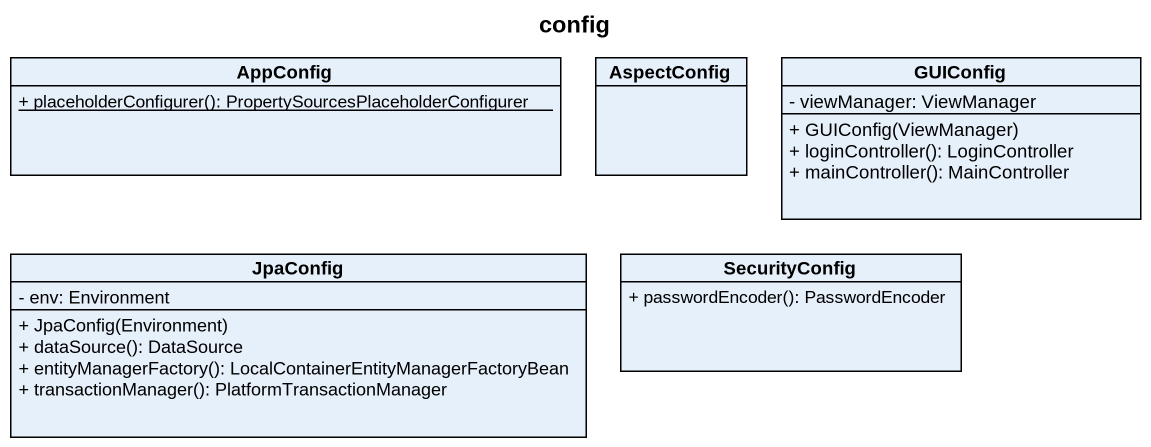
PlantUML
@startuml
title config
hide circle
hide empty members
skinparam classAttributeIconSize 0
class AppConfig {
  {static} + placeholderConfigurer(): PropertySourcesPlaceholderConfigurer
}
class AspectConfig
class GUIConfig {
  - viewManager: ViewManager
  + GUIConfig(ViewManager)
  + loginController(): LoginController
  + mainController(): MainController
}
class JpaConfig {
  - env: Environment
  + JpaConfig(Environment)
  + dataSource(): DataSource
  + entityManagerFactory(): LocalContainerEntityManagerFactoryBean
  + transactionManager(): PlatformTransactionManager
}
class SecurityConfig {
  + passwordEncoder(): PasswordEncoder
}
@enduml
